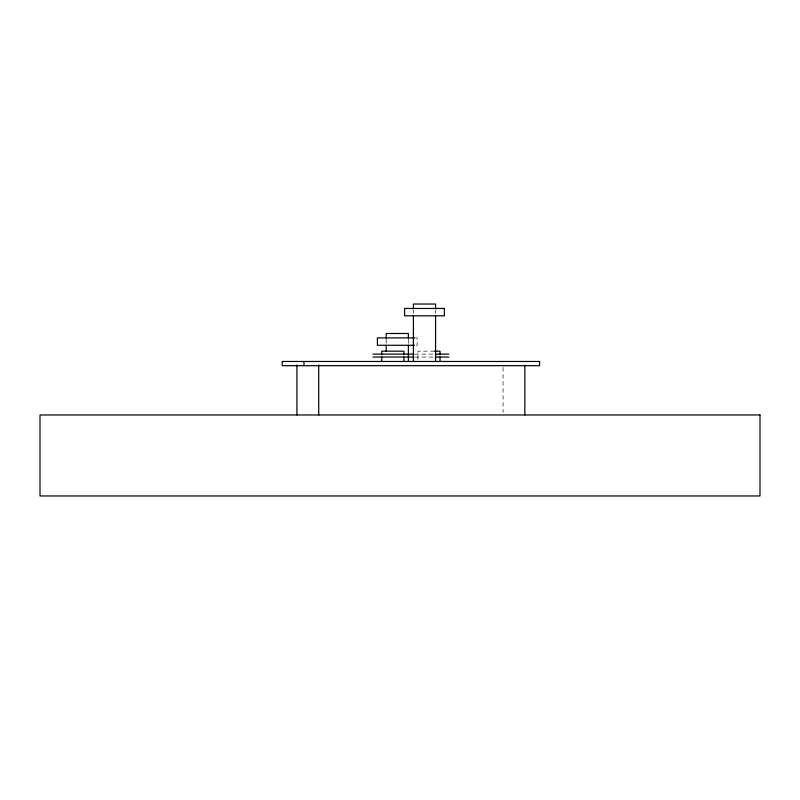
<?xml version="1.0" encoding="UTF-8"?>
<svg xmlns="http://www.w3.org/2000/svg" width="800" height="800" viewBox="0 0 800 800"><rect width="100%" height="100%" fill="white"/><g stroke="black" fill="none" stroke-linecap="round" stroke-linejoin="round"><path stroke-width="0.6" stroke-dasharray="4 3" d="M414.52 337.91L417.18 337.91L417.18 345.27L414.52 345.27M434.51 351.16L417.89 351.16L417.89 360.32M414.9 354.11L434.12 354.11M414.9 357.05L434.12 357.05M503.07 367.35L503.07 412.53M435.57 309.93L435.57 313.47M413.41 309.93L413.41 313.47M408.38 339.38L408.38 345.27M386.2 339.38L386.2 344.09"/><path stroke-width="1.2" d="M414.52 337.91L377.4 337.91L377.4 345.27L414.52 345.27M434.51 351.16L440.05 351.16L440.05 354.6M372.92 354.11L413.85 354.11M435.32 354.11L448.85 354.11M372.92 357.05L413.85 357.05M435.32 357.05L448.85 357.05M524.84 364.91L524.84 414.97M440.05 356.89L440.05 361.47M435.57 308.76L435.57 304.04L413.41 304.04L413.41 308.76M435.57 315.82L435.57 361.47M413.41 315.82L413.41 361.47M408.38 338.2L408.38 333.49L386.2 333.49L386.2 338.2M408.38 345.27L408.38 361.47M403.9 354.6L403.9 351.16L381.73 351.16L381.73 354.6M403.9 356.89L403.9 361.47M386.2 345.27L386.2 351.5M381.73 356.89L381.73 361.47M318.71 364.91L318.71 414.97M303.99 361.47L303.99 365.68M296.93 364.91L296.93 414.97M444.39 308.46L404.59 308.46L404.59 315.82L444.39 315.82L444.39 308.46M539.57 361.47L282.21 361.47L282.21 365.68L539.57 365.68L539.57 361.47M760 414.97L40 414.97L40 495.96L760 495.96L760 414.97"/></g></svg>
